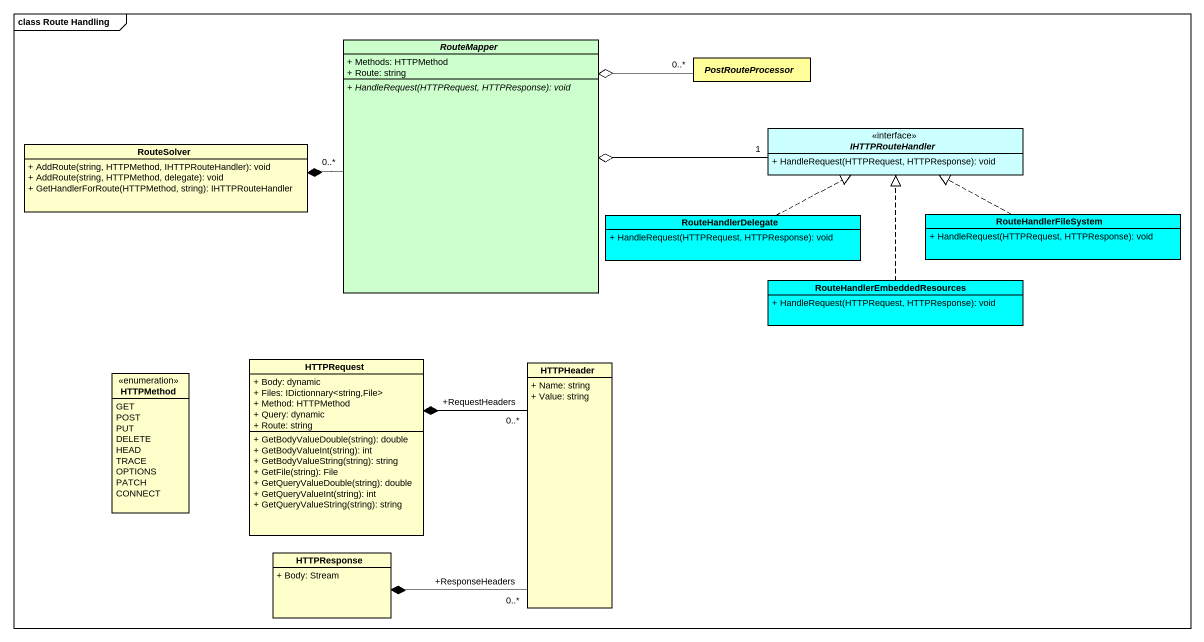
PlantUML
@startuml
mainframe class Route Handling
hide circle
hide empty members
skinparam classAttributeIconSize 0
abstract class RouteMapper #CCFFCC {
  + Methods: HTTPMethod
  + Route: string
  {abstract} + HandleRequest(HTTPRequest, HTTPResponse): void
}
abstract class PostRouteProcessor #FFFE99
class RouteSolver {
  + AddRoute(string, HTTPMethod, IHTTPRouteHandler): void
  + AddRoute(string, HTTPMethod, delegate): void
  + GetHandlerForRoute(HTTPMethod, string): IHTTPRouteHandler
}
interface IHTTPRouteHandler <<interface>> #CCFFFF {
  + HandleRequest(HTTPRequest, HTTPResponse): void
}
class RouteHandlerDelegate #00FFFF {
  + HandleRequest(HTTPRequest, HTTPResponse): void
}
class RouteHandlerFileSystem #00FFFF {
  + HandleRequest(HTTPRequest, HTTPResponse): void
}
class "RouteHandlerEmbeddedResources" as RouteHandlerEmbeddedResource #00FFFF {
  + HandleRequest(HTTPRequest, HTTPResponse): void
}
enum HTTPMethod {
  GET
  POST
  PUT
  DELETE
  HEAD
  TRACE
  OPTIONS
  PATCH
  CONNECT
}
class HTTPRequest {
  + Body: dynamic
  + Files: IDictionnary<string,File>
  + Method: HTTPMethod
  + Query: dynamic
  + Route: string
  + GetBodyValueDouble(string): double
  + GetBodyValueInt(string): int
  + GetBodyValueString(string): string
  + GetFile(string): File
  + GetQueryValueDouble(string): double
  + GetQueryValueInt(string): int
  + GetQueryValueString(string): string
}
class HTTPHeader {
  + Name: string
  + Value: string
}
class HTTPResponse {
  + Body: Stream
}
RouteMapper "0..*" -left-* RouteSolver
PostRouteProcessor "0..*" -left-o RouteMapper
IHTTPRouteHandler "1" -left-o RouteMapper
RouteHandlerDelegate .right.|> IHTTPRouteHandler
RouteHandlerFileSystem .left.|> IHTTPRouteHandler
RouteHandlerEmbeddedResource .up.|> IHTTPRouteHandler
HTTPHeader "+RequestHeaders\n0..*" -left-* HTTPRequest
HTTPHeader "+ResponseHeaders\n0..*" -left-* HTTPResponse
@enduml
